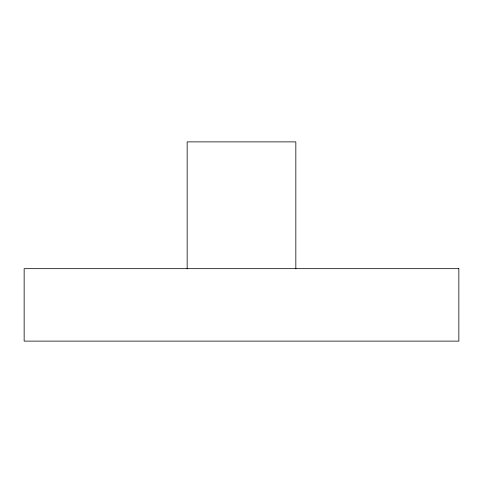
<?xml version="1.0" encoding="UTF-8"?>
<svg xmlns="http://www.w3.org/2000/svg" width="483" height="483" viewBox="0 0 483 483"><rect width="100%" height="100%" fill="white"/><g stroke="black" fill="none" stroke-linecap="round" stroke-linejoin="round"><path stroke-width="0.72" d="M295.837 268.838L295.837 141.881L187.162 141.881L187.162 268.838M458.85 268.669L24.15 268.669L24.15 341.119L458.85 341.119L458.85 268.669"/></g></svg>
